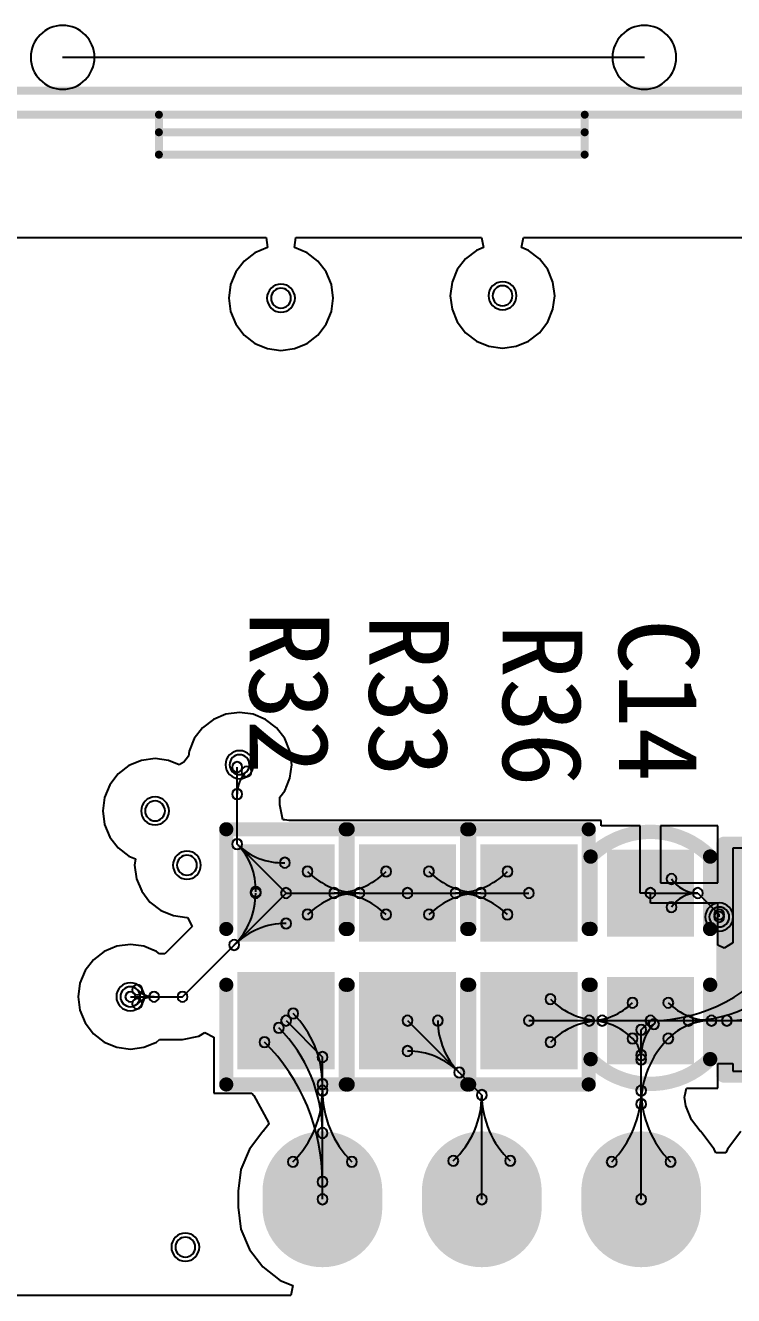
# Model space of a CAD drawing. Header units: inches. Extents: x 32166 to 66782, y 2386 to 7162.
# Drawn here: x 33521.3 to 33561.3, y 3760.5 to 3832.2 of the extents above; entities that cross this region are included whole.
import ezdxf

# ---------------------------------------------------------------- set-up
doc = ezdxf.new("R2010")
doc.units = ezdxf.units.IN
doc.header["$LTSCALE"] = 0.64311
doc.header["$MEASUREMENT"] = 0
for name, color, linetype in [('KEEPOUTLAYER', 6, 'CONTINUOUS'), ('MULTILAYER', 9, 'CONTINUOUS'), ('TOPLAYER', 1, 'CONTINUOUS'), ('TOPOVERLAY', 2, 'CONTINUOUS'), ('TOPPASTE', 8, 'CONTINUOUS'), ('TOPSOLDER', 216, 'CONTINUOUS')]:
    doc.layers.add(name, color=color, linetype=linetype)
doc.styles.get("Standard").update_dxf_attribs({"font": 'txt', "width": 0.8})

msp = doc.modelspace()

# ---------------------------------------------------------------- linework, layer by layer
at = {"layer": 'KEEPOUTLAYER'}
msp.add_line((33523.413, 3830.355), (33556.263, 3830.355), dxfattribs=at)
for centre, start, end in [((33523.413, 3830.355), 0, 180), ((33556.263, 3830.355), 0, 180), ((33523.413, 3830.355), 180, 0), ((33556.263, 3830.355), 180, 0)]:
    msp.add_arc(centre, 1.8, start, end, dxfattribs=at)
at = {"layer": 'MULTILAYER', "const_width": 5.85}
for points in [[(33538.083, 3765.465), (33538.083, 3766.365)], [(33547.083, 3766.365), (33547.083, 3765.465)], [(33556.083, 3766.365), (33556.083, 3765.465)]]:
    msp.add_lwpolyline(points, dxfattribs=at)
at = {"layer": 'MULTILAYER', "const_width": 2.925}
for points in [[(33539.545, 3766.365, 1), (33536.62, 3766.365, 1)], [(33548.545, 3766.365, 1), (33545.62, 3766.365, 1)], [(33557.545, 3766.365, 1), (33554.62, 3766.365, 1)], [(33539.545, 3765.465, 1), (33536.62, 3765.465, 1)], [(33548.545, 3765.465, 1), (33545.62, 3765.465, 1)], [(33557.545, 3765.465, 1), (33554.62, 3765.465, 1)]]:
    msp.add_lwpolyline(points, format="xyb", close=True, dxfattribs=at)
at = {"layer": 'MULTILAYER'}
for centre, start, end in [((33535.744, 3816.765), 0, 180), ((33548.253, 3816.9), 0, 180), ((33535.744, 3816.765), 180, 0), ((33548.253, 3816.9), 180, 0), ((33533.402, 3790.439), 0, 180), ((33533.402, 3790.439), 180, 0), ((33528.633, 3787.83), 0, 180), ((33528.633, 3787.83), 180, 0), ((33530.432, 3784.769), 0, 180), ((33530.432, 3784.769), 180, 0), ((33560.492, 3781.845), 0, 180), ((33560.492, 3781.845), 180, 0), ((33527.238, 3777.345), 0, 180), ((33527.238, 3777.345), 180, 0), ((33530.343, 3763.215), 0, 180), ((33530.343, 3763.215), 180, 0)]:
    msp.add_arc(centre, 0.562, start, end, dxfattribs=at)
at = {"layer": 'TOPLAYER'}
for p, q in [((33503.917, 3820.185), (33534.905, 3820.185)), ((33534.98, 3819.615), (33534.268, 3819.32)), ((33534.905, 3820.185), (33534.98, 3819.615)), ((33536.507, 3819.615), (33536.582, 3820.185)), ((33537.219, 3819.32), (33536.507, 3819.615)), ((33536.582, 3820.185), (33547.075, 3820.185)), ((33547.187, 3819.624), (33546.778, 3819.455)), ((33547.075, 3820.185), (33547.187, 3819.624)), ((33549.319, 3819.624), (33549.43, 3820.185)), ((33549.728, 3819.455), (33549.319, 3819.624)), ((33549.43, 3820.185), (33562.591, 3820.185)), ((33533.657, 3818.852), (33533.189, 3818.241)), ((33534.268, 3819.32), (33533.657, 3818.852)), ((33537.83, 3818.852), (33537.219, 3819.32)), ((33538.299, 3818.241), (33537.83, 3818.852)), ((33546.167, 3818.986), (33545.698, 3818.375)), ((33546.778, 3819.455), (33546.167, 3818.986)), ((33550.339, 3818.986), (33549.728, 3819.455)), ((33550.808, 3818.375), (33550.339, 3818.986)), ((33533.189, 3818.241), (33532.894, 3817.529)), ((33538.593, 3817.529), (33538.299, 3818.241)), ((33545.698, 3818.375), (33545.403, 3817.663)), ((33551.102, 3817.663), (33550.808, 3818.375)), ((33532.894, 3817.529), (33532.793, 3816.765)), ((33538.694, 3816.765), (33538.593, 3817.529)), ((33545.403, 3817.663), (33545.303, 3816.9)), ((33551.203, 3816.9), (33551.102, 3817.663)), ((33532.793, 3816.765), (33532.894, 3816.002)), ((33538.593, 3816.002), (33538.694, 3816.765)), ((33545.303, 3816.9), (33545.403, 3816.136)), ((33551.102, 3816.136), (33551.203, 3816.9)), ((33532.894, 3816.002), (33533.189, 3815.29)), ((33538.299, 3815.29), (33538.593, 3816.002)), ((33545.403, 3816.136), (33545.698, 3815.425)), ((33550.808, 3815.425), (33551.102, 3816.136)), ((33533.189, 3815.29), (33533.657, 3814.679)), ((33537.83, 3814.679), (33538.299, 3815.29)), ((33545.698, 3815.425), (33546.167, 3814.814)), ((33550.339, 3814.814), (33550.808, 3815.425)), ((33533.657, 3814.679), (33534.268, 3814.21)), ((33537.219, 3814.21), (33537.83, 3814.679)), ((33546.167, 3814.814), (33546.778, 3814.345)), ((33549.728, 3814.345), (33550.339, 3814.814)), ((33534.268, 3814.21), (33534.98, 3813.916)), ((33534.98, 3813.916), (33535.744, 3813.815)), ((33535.744, 3813.815), (33536.507, 3813.916)), ((33536.507, 3813.916), (33537.219, 3814.21)), ((33546.778, 3814.345), (33547.489, 3814.05)), ((33547.489, 3814.05), (33548.253, 3813.949)), ((33548.253, 3813.949), (33549.016, 3814.05)), ((33549.016, 3814.05), (33549.728, 3814.345)), ((33531.927, 3792.994), (33531.316, 3792.526)), ((33532.638, 3793.289), (33531.927, 3792.994)), ((33533.402, 3793.39), (33532.638, 3793.289)), ((33534.165, 3793.289), (33533.402, 3793.39)), ((33534.877, 3792.994), (33534.165, 3793.289)), ((33535.488, 3792.526), (33534.877, 3792.994)), ((33531.316, 3792.526), (33530.847, 3791.915)), ((33535.957, 3791.915), (33535.488, 3792.526)), ((33530.847, 3791.915), (33530.552, 3791.203)), ((33536.251, 3791.203), (33535.957, 3791.915)), ((33530.514, 3790.914), (33530.265, 3790.589)), ((33530.552, 3791.203), (33530.514, 3790.914)), ((33536.352, 3790.439), (33536.251, 3791.203)), ((33527.158, 3790.385), (33526.547, 3789.916)), ((33527.869, 3790.679), (33527.158, 3790.385)), ((33528.633, 3790.78), (33527.869, 3790.679)), ((33529.396, 3790.679), (33528.633, 3790.78)), ((33529.993, 3790.432), (33529.396, 3790.679)), ((33530.265, 3790.589), (33529.993, 3790.432)), ((33533.268, 3785.956), (33533.268, 3790.306)), ((33536.251, 3789.676), (33536.352, 3790.439)), ((33526.547, 3789.916), (33526.078, 3789.305)), ((33536.031, 3789.145), (33536.251, 3789.676)), ((33526.078, 3789.305), (33525.783, 3788.593)), ((33535.686, 3788.611), (33535.957, 3788.964)), ((33535.957, 3788.964), (33536.015, 3789.104)), ((33536.015, 3789.104), (33536.027, 3789.123)), ((33536.027, 3789.123), (33536.031, 3789.145)), ((33525.783, 3788.593), (33525.683, 3787.83)), ((33535.686, 3788.168), (33535.686, 3788.611)), ((33535.852, 3787.329), (33535.686, 3788.168)), ((33525.683, 3787.83), (33525.783, 3787.066)), ((33535.956, 3787.326), (33535.852, 3787.329)), ((33536.067, 3787.304), (33535.956, 3787.326)), ((33535.956, 3787.326), (33535.956, 3787.326)), ((33535.956, 3787.326), (33535.956, 3787.326)), ((33536.182, 3787.281), (33536.067, 3787.304)), ((33553.83, 3787.281), (33536.182, 3787.281)), ((33553.83, 3786.996), (33553.83, 3787.281)), ((33525.783, 3787.066), (33526.078, 3786.355)), ((33556.031, 3786.996), (33553.83, 3786.996)), ((33556.031, 3783.194), (33556.031, 3786.996)), ((33560.403, 3786.996), (33557.174, 3786.996)), ((33557.174, 3786.996), (33557.174, 3783.767)), ((33560.403, 3783.767), (33560.403, 3786.996)), ((33526.078, 3786.355), (33526.547, 3785.744)), ((33533.268, 3785.956), (33536.028, 3783.195)), ((33526.547, 3785.744), (33527.158, 3785.275)), ((33527.158, 3785.275), (33527.528, 3785.121)), ((33527.528, 3785.121), (33527.481, 3784.769)), ((33571.713, 3785.737), (33561.255, 3785.737)), ((33561.255, 3785.737), (33561.255, 3780.384)), ((33527.481, 3784.769), (33527.582, 3784.006)), ((33527.582, 3784.006), (33527.877, 3783.294)), ((33557.174, 3783.767), (33560.403, 3783.767)), ((33527.877, 3783.294), (33528.346, 3782.683)), ((33530.178, 3777.345), (33536.028, 3783.195)), ((33536.028, 3783.195), (33542.886, 3783.195)), ((33542.886, 3783.195), (33549.744, 3783.195)), ((33556.601, 3783.194), (33556.031, 3783.194)), ((33556.601, 3782.624), (33556.601, 3783.194)), ((33556.602, 3783.195), (33559.277, 3783.195)), ((33559.277, 3783.195), (33560.492, 3781.981)), ((33528.346, 3782.683), (33528.957, 3782.215)), ((33528.957, 3782.215), (33529.668, 3781.92)), ((33560.403, 3782.624), (33556.601, 3782.624)), ((33560.403, 3780.253), (33560.403, 3782.624)), ((33529.668, 3781.92), (33530.432, 3781.819)), ((33530.432, 3781.819), (33530.473, 3781.825)), ((33530.473, 3781.825), (33530.726, 3781.312)), ((33560.492, 3781.845), (33560.492, 3781.981)), ((33530.726, 3781.312), (33529.176, 3779.763)), ((33526.474, 3780.194), (33525.763, 3779.9)), ((33527.238, 3780.295), (33526.474, 3780.194)), ((33528.001, 3780.194), (33527.238, 3780.295)), ((33528.533, 3779.974), (33528.001, 3780.194)), ((33560.773, 3780.078), (33560.403, 3780.253)), ((33561.255, 3780.384), (33560.773, 3780.078)), ((33525.152, 3779.431), (33524.683, 3778.82)), ((33525.763, 3779.9), (33525.152, 3779.431)), ((33528.554, 3779.97), (33528.533, 3779.974)), ((33528.573, 3779.958), (33528.554, 3779.97)), ((33528.713, 3779.9), (33528.573, 3779.958)), ((33528.891, 3779.763), (33528.713, 3779.9)), ((33529.176, 3779.763), (33528.891, 3779.763)), ((33524.683, 3778.82), (33524.388, 3778.108)), ((33524.388, 3778.108), (33524.288, 3777.345)), ((33524.288, 3777.345), (33524.388, 3776.581)), ((33527.238, 3777.345), (33530.178, 3777.345)), ((33524.388, 3776.581), (33524.683, 3775.87)), ((33524.683, 3775.87), (33525.152, 3775.259)), ((33536.028, 3775.995), (33538.083, 3773.941)), ((33542.886, 3775.995), (33547.083, 3771.799)), ((33549.744, 3775.995), (33556.602, 3775.995)), ((33556.083, 3775.476), (33556.602, 3775.995)), ((33556.602, 3775.995), (33563.043, 3775.995)), ((33525.152, 3775.259), (33525.763, 3774.79)), ((33530.178, 3774.927), (33531.103, 3775.111)), ((33531.103, 3775.111), (33531.438, 3775.335)), ((33531.438, 3775.335), (33531.942, 3775.065)), ((33531.942, 3775.065), (33531.942, 3771.909)), ((33556.083, 3765.915), (33556.083, 3775.476)), ((33525.763, 3774.79), (33526.474, 3774.495)), ((33526.474, 3774.495), (33527.238, 3774.394)), ((33527.238, 3774.394), (33528.001, 3774.495)), ((33528.001, 3774.495), (33528.533, 3774.715)), ((33528.533, 3774.715), (33528.554, 3774.719)), ((33528.554, 3774.719), (33528.573, 3774.732)), ((33528.573, 3774.732), (33528.713, 3774.79)), ((33528.713, 3774.79), (33528.891, 3774.927)), ((33528.891, 3774.927), (33530.178, 3774.927)), ((33538.083, 3765.915), (33538.083, 3773.941)), ((33560.403, 3772.195), (33560.403, 3773.577)), ((33560.403, 3773.577), (33561.255, 3773.577)), ((33561.255, 3773.577), (33561.255, 3773.137)), ((33561.255, 3773.137), (33571.713, 3773.137)), ((33558.548, 3771.753), (33558.636, 3772.195)), ((33558.636, 3772.195), (33560.403, 3772.195)), ((33531.942, 3771.909), (33534.102, 3771.909)), ((33534.102, 3771.909), (33534.219, 3771.767)), ((33534.219, 3771.767), (33535.029, 3770.251)), ((33547.083, 3765.915), (33547.083, 3771.799)), ((33558.533, 3771.673), (33558.548, 3771.753)), ((33558.595, 3771.197), (33558.533, 3771.673)), ((33558.923, 3770.406), (33558.595, 3771.197)), ((33535.056, 3770.163), (33534.759, 3769.775)), ((33535.029, 3770.251), (33535.056, 3770.163)), ((33559.417, 3769.762), (33558.923, 3770.406)), ((33534.661, 3769.667), (33533.956, 3768.748)), ((33534.709, 3769.739), (33534.661, 3769.667)), ((33534.713, 3769.735), (33534.709, 3769.739)), ((33534.749, 3769.762), (33534.713, 3769.735)), ((33534.759, 3769.775), (33534.749, 3769.762)), ((33559.453, 3769.735), (33559.417, 3769.762)), ((33559.457, 3769.739), (33559.453, 3769.735)), ((33559.505, 3769.667), (33559.457, 3769.739)), ((33560.21, 3768.748), (33559.505, 3769.667)), ((33561.713, 3769.735), (33560.956, 3768.748)), ((33533.956, 3768.748), (33533.48, 3767.598)), ((33560.297, 3768.538), (33560.21, 3768.748)), ((33560.956, 3768.748), (33560.869, 3768.538)), ((33560.869, 3768.538), (33560.297, 3768.538)), ((33533.48, 3767.598), (33533.317, 3766.365)), ((33533.317, 3766.365), (33533.317, 3765.465)), ((33533.317, 3765.465), (33533.48, 3764.231)), ((33533.48, 3764.231), (33533.956, 3763.082)), ((33533.956, 3763.082), (33534.713, 3762.095)), ((33534.713, 3762.095), (33535.7, 3761.337)), ((33535.7, 3761.337), (33536.414, 3761.042)), ((33536.414, 3761.042), (33536.302, 3760.481)), ((33536.302, 3760.481), (33519.035, 3760.481))]:
    msp.add_line(p, q, dxfattribs=at)
at = {"layer": 'TOPLAYER', "const_width": 5.85}
for points in [[(33538.083, 3765.465), (33538.083, 3766.365)], [(33547.083, 3766.365), (33547.083, 3765.465)], [(33556.083, 3766.365), (33556.083, 3765.465)]]:
    msp.add_lwpolyline(points, dxfattribs=at)
at = {"layer": 'TOPLAYER', "const_width": 2.925}
for points in [[(33539.545, 3766.365, 1), (33536.62, 3766.365, 1)], [(33548.545, 3766.365, 1), (33545.62, 3766.365, 1)], [(33557.545, 3766.365, 1), (33554.62, 3766.365, 1)], [(33539.545, 3765.465, 1), (33536.62, 3765.465, 1)], [(33548.545, 3765.465, 1), (33545.62, 3765.465, 1)], [(33557.545, 3765.465, 1), (33554.62, 3765.465, 1)]]:
    msp.add_lwpolyline(points, format="xyb", close=True, dxfattribs=at)
at = {"layer": 'TOPLAYER'}
for centre, radius, start, end in [((33535.744, 3816.765), 0.562, 0, 180), ((33548.253, 3816.9), 0.562, 0, 180), ((33535.744, 3816.765), 0.562, 180, 0), ((33548.253, 3816.9), 0.562, 180, 0), ((33533.402, 3790.439), 0.562, 0, 180), ((33533.402, 3790.439), 0.562, 180, 0), ((33533.268, 3790.306), 0.286, 0, 180), ((33533.268, 3790.306), 0.286, 180, 0), ((33533.793, 3790.048), 0.286, 0, 180), ((33533.793, 3790.048), 0.286, 0, 180), ((33533.793, 3790.048), 0.286, 0, 180), ((33535.061, 3788.78), 1.794, 134.99977, 179.99977), ((33535.061, 3788.78), 1.794, 134.99977, 179.99977), ((33535.061, 3788.78), 1.794, 134.99977, 179.99977), ((33533.793, 3790.048), 0.286, 180, 0), ((33533.793, 3790.048), 0.286, 180, 0), ((33533.793, 3790.048), 0.286, 180, 0), ((33533.268, 3788.78), 0.286, 0, 180), ((33533.268, 3788.78), 0.286, 0, 180), ((33533.268, 3788.78), 0.286, 0, 180), ((33533.268, 3788.78), 0.286, 180, 0), ((33533.268, 3788.78), 0.286, 180, 0), ((33533.268, 3788.78), 0.286, 180, 0), ((33528.633, 3787.83), 0.562, 0, 180), ((33528.633, 3787.83), 0.562, 180, 0), ((33533.268, 3785.956), 0.286, 0, 180), ((33533.268, 3785.956), 0.286, 0, 180), ((33533.268, 3785.956), 0.286, 0, 180), ((33533.268, 3785.956), 0.286, 0, 180), ((33533.268, 3785.956), 0.286, 0, 180), ((33533.268, 3785.956), 0.286, 0, 180), ((33533.268, 3785.956), 0.286, 0, 180), ((33533.268, 3785.956), 0.286, 0, 180), ((33533.268, 3785.956), 0.286, 180, 0), ((33533.268, 3785.956), 0.286, 180, 0), ((33533.268, 3785.956), 0.286, 180, 0), ((33533.268, 3785.956), 0.286, 180, 0), ((33533.268, 3785.956), 0.286, 180, 0), ((33533.268, 3785.956), 0.286, 180, 0), ((33533.268, 3785.956), 0.286, 180, 0), ((33533.268, 3785.956), 0.286, 180, 0), ((33535.804, 3788.492), 3.587, 225.00008, 272.42008), ((33530.731, 3783.419), 3.587, 357.57992, 44.99992), ((33530.731, 3783.419), 3.587, 357.57992, 44.99992), ((33530.731, 3783.419), 3.587, 357.57992, 44.99992), ((33535.804, 3788.492), 3.587, 225.00008, 272.42008), ((33535.804, 3788.492), 3.587, 225.00008, 272.42008), ((33530.432, 3784.769), 0.562, 0, 180), ((33535.956, 3784.908), 0.286, 0, 180), ((33535.956, 3784.908), 0.286, 0, 180), ((33535.956, 3784.908), 0.286, 0, 180), ((33530.432, 3784.769), 0.562, 180, 0), ((33535.956, 3784.908), 0.286, 180, 0), ((33535.956, 3784.908), 0.286, 180, 0), ((33535.956, 3784.908), 0.286, 180, 0), ((33537.241, 3784.408), 0.286, 0, 180), ((33537.241, 3784.408), 0.286, 0, 180), ((33537.241, 3784.408), 0.286, 0, 180), ((33537.241, 3784.408), 0.286, 180, 0), ((33537.241, 3784.408), 0.286, 180, 0), ((33537.241, 3784.408), 0.286, 180, 0), ((33540.168, 3787.334), 4.139, 225, 270), ((33540.168, 3787.334), 4.139, 225, 270), ((33540.168, 3787.334), 4.139, 225, 270), ((33538.747, 3787.334), 4.139, 270, 315), ((33538.747, 3787.334), 4.139, 270, 315), ((33538.747, 3787.334), 4.139, 270, 315), ((33541.674, 3784.408), 0.286, 0, 180), ((33541.674, 3784.408), 0.286, 0, 180), ((33541.674, 3784.408), 0.286, 0, 180), ((33541.674, 3784.408), 0.286, 180, 0), ((33541.674, 3784.408), 0.286, 180, 0), ((33541.674, 3784.408), 0.286, 180, 0), ((33544.099, 3784.408), 0.286, 0, 180), ((33544.099, 3784.408), 0.286, 0, 180), ((33544.099, 3784.408), 0.286, 0, 180), ((33544.099, 3784.408), 0.286, 180, 0), ((33544.099, 3784.408), 0.286, 180, 0), ((33544.099, 3784.408), 0.286, 180, 0), ((33547.026, 3787.334), 4.139, 225, 270), ((33547.026, 3787.334), 4.139, 225, 270), ((33547.026, 3787.334), 4.139, 225, 270), ((33545.605, 3787.334), 4.139, 270, 315), ((33545.605, 3787.334), 4.139, 270, 315), ((33545.605, 3787.334), 4.139, 270, 315), ((33548.532, 3784.408), 0.286, 0, 180), ((33548.532, 3784.408), 0.286, 0, 180), ((33548.532, 3784.408), 0.286, 0, 180), ((33548.532, 3784.408), 0.286, 180, 0), ((33548.532, 3784.408), 0.286, 180, 0), ((33548.532, 3784.408), 0.286, 180, 0), ((33557.79, 3783.99), 0.286, 0, 180), ((33557.79, 3783.99), 0.286, 0, 180), ((33557.79, 3783.99), 0.286, 0, 180), ((33557.79, 3783.99), 0.286, 180, 0), ((33557.79, 3783.99), 0.286, 180, 0), ((33557.79, 3783.99), 0.286, 180, 0), ((33559.277, 3784.984), 1.789, 213.77906, 270.00006), ((33559.277, 3784.984), 1.789, 213.77906, 270.00006), ((33559.277, 3784.984), 1.789, 213.77906, 270.00006), ((33530.175, 3783.195), 4.139, 315, 0), ((33530.175, 3783.195), 4.139, 315, 0), ((33530.175, 3783.195), 4.139, 315, 0), ((33534.314, 3783.195), 0.286, 0, 180), ((33534.314, 3783.195), 0.286, 0, 180), ((33534.314, 3783.195), 0.286, 0, 180), ((33534.314, 3783.195), 0.286, 180, 0), ((33534.314, 3783.195), 0.286, 180, 0), ((33534.314, 3783.195), 0.286, 180, 0), ((33534.315, 3783.268), 0.286, 0, 180), ((33534.315, 3783.268), 0.286, 0, 180), ((33534.315, 3783.268), 0.286, 0, 180), ((33534.315, 3783.268), 0.286, 180, 0), ((33534.315, 3783.268), 0.286, 180, 0), ((33534.315, 3783.268), 0.286, 180, 0), ((33536.028, 3783.195), 0.286, 0, 180), ((33536.028, 3783.195), 0.286, 0, 180), ((33536.028, 3783.195), 0.286, 0, 180), ((33536.028, 3783.195), 0.286, 180, 0), ((33536.028, 3783.195), 0.286, 180, 0), ((33536.028, 3783.195), 0.286, 180, 0), ((33540.168, 3779.056), 4.139, 90, 135), ((33540.168, 3779.056), 4.139, 90, 135), ((33540.168, 3779.056), 4.139, 90, 135), ((33538.747, 3783.195), 0.286, 0, 180), ((33538.747, 3783.195), 0.286, 0, 180), ((33538.747, 3783.195), 0.286, 0, 180), ((33538.747, 3783.195), 0.286, 0, 180), ((33538.747, 3783.195), 0.286, 0, 180), ((33538.747, 3783.195), 0.286, 0, 180), ((33538.747, 3783.195), 0.286, 180, 0), ((33538.747, 3783.195), 0.286, 180, 0), ((33538.747, 3783.195), 0.286, 180, 0), ((33538.747, 3783.195), 0.286, 180, 0), ((33538.747, 3783.195), 0.286, 180, 0), ((33538.747, 3783.195), 0.286, 180, 0), ((33538.747, 3779.056), 4.139, 45, 90), ((33538.747, 3779.056), 4.139, 45, 90), ((33538.747, 3779.056), 4.139, 45, 90), ((33540.168, 3783.195), 0.286, 0, 180), ((33540.168, 3783.195), 0.286, 0, 180), ((33540.168, 3783.195), 0.286, 0, 180), ((33540.168, 3783.195), 0.286, 0, 180), ((33540.168, 3783.195), 0.286, 0, 180), ((33540.168, 3783.195), 0.286, 0, 180), ((33540.168, 3783.195), 0.286, 180, 0), ((33540.168, 3783.195), 0.286, 180, 0), ((33540.168, 3783.195), 0.286, 180, 0), ((33540.168, 3783.195), 0.286, 180, 0), ((33540.168, 3783.195), 0.286, 180, 0), ((33540.168, 3783.195), 0.286, 180, 0), ((33542.886, 3783.195), 0.286, 0, 180), ((33542.886, 3783.195), 0.286, 0, 180), ((33542.886, 3783.195), 0.286, 180, 0), ((33542.886, 3783.195), 0.286, 180, 0), ((33547.026, 3779.056), 4.139, 90, 135), ((33547.026, 3779.056), 4.139, 90, 135), ((33547.026, 3779.056), 4.139, 90, 135), ((33545.605, 3783.195), 0.286, 0, 180), ((33545.605, 3783.195), 0.286, 0, 180), ((33545.605, 3783.195), 0.286, 0, 180), ((33545.605, 3783.195), 0.286, 0, 180), ((33545.605, 3783.195), 0.286, 0, 180), ((33545.605, 3783.195), 0.286, 0, 180), ((33545.605, 3783.195), 0.286, 180, 0), ((33545.605, 3783.195), 0.286, 180, 0), ((33545.605, 3783.195), 0.286, 180, 0), ((33545.605, 3783.195), 0.286, 180, 0), ((33545.605, 3783.195), 0.286, 180, 0), ((33545.605, 3783.195), 0.286, 180, 0), ((33545.605, 3779.056), 4.139, 45, 90), ((33545.605, 3779.056), 4.139, 45, 90), ((33545.605, 3779.056), 4.139, 45, 90), ((33547.026, 3783.195), 0.286, 0, 180), ((33547.026, 3783.195), 0.286, 0, 180), ((33547.026, 3783.195), 0.286, 0, 180), ((33547.026, 3783.195), 0.286, 0, 180), ((33547.026, 3783.195), 0.286, 0, 180), ((33547.026, 3783.195), 0.286, 0, 180), ((33547.026, 3783.195), 0.286, 180, 0), ((33547.026, 3783.195), 0.286, 180, 0), ((33547.026, 3783.195), 0.286, 180, 0), ((33547.026, 3783.195), 0.286, 180, 0), ((33547.026, 3783.195), 0.286, 180, 0), ((33547.026, 3783.195), 0.286, 180, 0), ((33549.744, 3783.195), 0.286, 0, 180), ((33549.744, 3783.195), 0.286, 180, 0), ((33556.602, 3783.195), 0.286, 0, 180), ((33556.602, 3783.195), 0.286, 180, 0), ((33559.277, 3781.406), 1.789, 89.99994, 146.22094), ((33559.277, 3781.406), 1.789, 89.99994, 146.22094), ((33559.277, 3781.406), 1.789, 89.99994, 146.22094), ((33559.277, 3783.195), 0.286, 0, 180), ((33559.277, 3783.195), 0.286, 0, 180), ((33559.277, 3783.195), 0.286, 0, 180), ((33559.277, 3783.195), 0.286, 0, 180), ((33559.277, 3783.195), 0.286, 0, 180), ((33559.277, 3783.195), 0.286, 0, 180), ((33559.277, 3783.195), 0.286, 0, 180), ((33559.277, 3783.195), 0.286, 0, 180), ((33559.277, 3783.195), 0.286, 180, 0), ((33559.277, 3783.195), 0.286, 180, 0), ((33559.277, 3783.195), 0.286, 180, 0), ((33559.277, 3783.195), 0.286, 180, 0), ((33559.277, 3783.195), 0.286, 180, 0), ((33559.277, 3783.195), 0.286, 180, 0), ((33559.277, 3783.195), 0.286, 180, 0), ((33559.277, 3783.195), 0.286, 180, 0), ((33537.241, 3781.983), 0.286, 0, 180), ((33537.241, 3781.983), 0.286, 0, 180), ((33537.241, 3781.983), 0.286, 0, 180), ((33541.674, 3781.983), 0.286, 0, 180), ((33541.674, 3781.983), 0.286, 0, 180), ((33541.674, 3781.983), 0.286, 0, 180), ((33544.099, 3781.983), 0.286, 0, 180), ((33544.099, 3781.983), 0.286, 0, 180), ((33544.099, 3781.983), 0.286, 0, 180), ((33548.532, 3781.983), 0.286, 0, 180), ((33548.532, 3781.983), 0.286, 0, 180), ((33548.532, 3781.983), 0.286, 0, 180), ((33557.79, 3782.401), 0.286, 0, 180), ((33557.79, 3782.401), 0.286, 0, 180), ((33557.79, 3782.401), 0.286, 0, 180), ((33557.79, 3782.401), 0.286, 180, 0), ((33557.79, 3782.401), 0.286, 180, 0), ((33557.79, 3782.401), 0.286, 180, 0), ((33560.492, 3781.845), 0.562, 0, 180), ((33560.492, 3781.981), 0.286, 0, 180), ((33560.492, 3781.981), 0.286, 0, 180), ((33536.028, 3781.481), 0.286, 0, 180), ((33536.028, 3781.481), 0.286, 0, 180), ((33536.028, 3781.481), 0.286, 0, 180), ((33537.241, 3781.983), 0.286, 180, 0), ((33537.241, 3781.983), 0.286, 180, 0), ((33537.241, 3781.983), 0.286, 180, 0), ((33541.674, 3781.983), 0.286, 180, 0), ((33541.674, 3781.983), 0.286, 180, 0), ((33541.674, 3781.983), 0.286, 180, 0), ((33544.099, 3781.983), 0.286, 180, 0), ((33544.099, 3781.983), 0.286, 180, 0), ((33544.099, 3781.983), 0.286, 180, 0), ((33548.532, 3781.983), 0.286, 180, 0), ((33548.532, 3781.983), 0.286, 180, 0), ((33548.532, 3781.983), 0.286, 180, 0), ((33560.492, 3781.845), 0.562, 180, 0), ((33560.492, 3781.845), 0.286, 0, 180), ((33560.492, 3781.981), 0.286, 180, 0), ((33560.492, 3781.981), 0.286, 180, 0), ((33560.492, 3781.845), 0.286, 180, 0), ((33536.028, 3777.342), 4.139, 90, 135), ((33536.028, 3777.342), 4.139, 90, 135), ((33536.028, 3777.342), 4.139, 90, 135), ((33536.028, 3781.481), 0.286, 180, 0), ((33536.028, 3781.481), 0.286, 180, 0), ((33536.028, 3781.481), 0.286, 180, 0), ((33533.102, 3780.268), 0.286, 0, 180), ((33533.102, 3780.268), 0.286, 0, 180), ((33533.102, 3780.268), 0.286, 0, 180), ((33533.102, 3780.268), 0.286, 0, 180), ((33533.102, 3780.268), 0.286, 0, 180), ((33533.102, 3780.268), 0.286, 0, 180), ((33533.102, 3780.268), 0.286, 180, 0), ((33533.102, 3780.268), 0.286, 180, 0), ((33533.102, 3780.268), 0.286, 180, 0), ((33533.102, 3780.268), 0.286, 180, 0), ((33533.102, 3780.268), 0.286, 180, 0), ((33533.102, 3780.268), 0.286, 180, 0), ((33556.603, 3785.09), 9.095, 269.99999, 325.76499), ((33556.603, 3785.09), 9.095, 269.99999, 325.76499), ((33556.603, 3785.09), 9.095, 269.99999, 325.76499), ((33558.763, 3783.62), 7.625, 269.99997, 325.76497), ((33558.763, 3783.62), 7.625, 269.99997, 325.76497), ((33558.763, 3783.62), 7.625, 269.99997, 325.76497), ((33560.923, 3782.15), 6.155, 269.99995, 325.76495), ((33560.923, 3782.15), 6.155, 269.99995, 325.76495), ((33560.923, 3782.15), 6.155, 269.99995, 325.76495), ((33527.238, 3777.345), 0.562, 0, 180), ((33527.629, 3777.736), 0.286, 0, 180), ((33527.629, 3777.736), 0.286, 0, 180), ((33527.629, 3777.736), 0.286, 0, 180), ((33527.238, 3777.345), 0.562, 180, 0), ((33527.238, 3777.345), 0.286, 0, 180), ((33527.238, 3777.345), 0.286, 180, 0), ((33527.629, 3777.736), 0.286, 180, 0), ((33527.629, 3777.736), 0.286, 180, 0), ((33527.629, 3777.736), 0.286, 180, 0), ((33527.629, 3776.953), 0.286, 0, 180), ((33527.629, 3776.953), 0.286, 0, 180), ((33527.629, 3776.953), 0.286, 0, 180), ((33528.574, 3778.681), 1.336, 224.99963, 269.99963), ((33528.574, 3778.681), 1.336, 224.99963, 269.99963), ((33528.574, 3778.681), 1.336, 224.99963, 269.99963), ((33528.574, 3776.008), 1.336, 90.00037, 135.00037), ((33528.574, 3776.008), 1.336, 90.00037, 135.00037), ((33528.574, 3776.008), 1.336, 90.00037, 135.00037), ((33528.574, 3777.345), 0.286, 0, 180), ((33528.574, 3777.345), 0.286, 0, 180), ((33528.574, 3777.345), 0.286, 0, 180), ((33528.574, 3777.345), 0.286, 0, 180), ((33528.574, 3777.345), 0.286, 0, 180), ((33528.574, 3777.345), 0.286, 0, 180), ((33528.574, 3777.345), 0.286, 180, 0), ((33528.574, 3777.345), 0.286, 180, 0), ((33528.574, 3777.345), 0.286, 180, 0), ((33528.574, 3777.345), 0.286, 180, 0), ((33528.574, 3777.345), 0.286, 180, 0), ((33528.574, 3777.345), 0.286, 180, 0), ((33530.178, 3777.345), 0.286, 0, 180), ((33530.178, 3777.345), 0.286, 0, 180), ((33530.178, 3777.345), 0.286, 180, 0), ((33530.178, 3777.345), 0.286, 180, 0), ((33550.957, 3777.208), 0.286, 0, 180), ((33550.957, 3777.208), 0.286, 0, 180), ((33550.957, 3777.208), 0.286, 0, 180), ((33550.957, 3777.208), 0.286, 180, 0), ((33550.957, 3777.208), 0.286, 180, 0), ((33550.957, 3777.208), 0.286, 180, 0), ((33553.884, 3780.134), 4.139, 225, 270), ((33553.884, 3780.134), 4.139, 225, 270), ((33553.884, 3780.134), 4.139, 225, 270), ((33555.592, 3777.006), 0.286, 0, 180), ((33555.592, 3777.006), 0.286, 0, 180), ((33555.592, 3777.006), 0.286, 0, 180), ((33557.613, 3777.006), 0.286, 0, 180), ((33557.613, 3777.006), 0.286, 0, 180), ((33557.613, 3777.006), 0.286, 0, 180), ((33527.629, 3776.953), 0.286, 180, 0), ((33527.629, 3776.953), 0.286, 180, 0), ((33527.629, 3776.953), 0.286, 180, 0), ((33536.432, 3776.399), 0.286, 0, 180), ((33536.432, 3776.399), 0.286, 0, 180), ((33536.432, 3776.399), 0.286, 0, 180), ((33553.153, 3779.445), 3.449, 269.99986, 314.99986), ((33553.153, 3779.445), 3.449, 269.99986, 314.99986), ((33553.153, 3779.445), 3.449, 269.99986, 314.99986), ((33555.592, 3777.006), 0.286, 180, 0), ((33555.592, 3777.006), 0.286, 180, 0), ((33555.592, 3777.006), 0.286, 180, 0), ((33557.613, 3777.006), 0.286, 180, 0), ((33557.613, 3777.006), 0.286, 180, 0), ((33557.613, 3777.006), 0.286, 180, 0), ((33560.052, 3779.445), 3.449, 225.00014, 270.00014), ((33560.052, 3779.445), 3.449, 225.00014, 270.00014), ((33560.052, 3779.445), 3.449, 225.00014, 270.00014), ((33535.624, 3775.591), 0.286, 0, 180), ((33535.624, 3775.591), 0.286, 0, 180), ((33535.624, 3775.591), 0.286, 0, 180), ((33536.028, 3775.995), 0.286, 0, 180), ((33536.028, 3775.995), 0.286, 180, 0), ((33536.432, 3776.399), 0.286, 180, 0), ((33536.432, 3776.399), 0.286, 180, 0), ((33536.432, 3776.399), 0.286, 180, 0), ((33532.448, 3772.415), 5.635, 0.00009, 45.00009), ((33532.448, 3772.415), 5.635, 0.00009, 45.00009), ((33532.448, 3772.415), 5.635, 0.00009, 45.00009), ((33542.886, 3775.995), 0.286, 0, 180), ((33542.886, 3775.995), 0.286, 180, 0), ((33544.601, 3775.995), 0.286, 0, 180), ((33544.601, 3775.995), 0.286, 0, 180), ((33544.601, 3775.995), 0.286, 0, 180), ((33544.601, 3775.995), 0.286, 180, 0), ((33544.601, 3775.995), 0.286, 180, 0), ((33544.601, 3775.995), 0.286, 180, 0), ((33548.74, 3775.995), 4.139, 180, 225), ((33548.74, 3775.995), 4.139, 180, 225), ((33548.74, 3775.995), 4.139, 180, 225), ((33549.744, 3775.995), 0.286, 0, 180), ((33549.744, 3775.995), 0.286, 180, 0), ((33553.884, 3771.856), 4.139, 90, 135), ((33553.884, 3771.856), 4.139, 90, 135), ((33553.884, 3771.856), 4.139, 90, 135), ((33553.153, 3775.995), 0.286, 0, 180), ((33553.153, 3775.995), 0.286, 0, 180), ((33553.153, 3775.995), 0.286, 0, 180), ((33553.153, 3775.995), 0.286, 0, 180), ((33553.153, 3775.995), 0.286, 0, 180), ((33553.153, 3775.995), 0.286, 0, 180), ((33553.153, 3775.995), 0.286, 180, 0), ((33553.153, 3775.995), 0.286, 180, 0), ((33553.153, 3775.995), 0.286, 180, 0), ((33553.153, 3775.995), 0.286, 180, 0), ((33553.153, 3775.995), 0.286, 180, 0), ((33553.153, 3775.995), 0.286, 180, 0), ((33553.153, 3772.546), 3.449, 45.00014, 90.00014), ((33553.153, 3772.546), 3.449, 45.00014, 90.00014), ((33553.153, 3772.546), 3.449, 45.00014, 90.00014), ((33553.884, 3775.995), 0.286, 0, 180), ((33553.884, 3775.995), 0.286, 0, 180), ((33553.884, 3775.995), 0.286, 0, 180), ((33553.884, 3775.995), 0.286, 0, 180), ((33553.884, 3775.995), 0.286, 0, 180), ((33553.884, 3775.995), 0.286, 0, 180), ((33553.884, 3775.995), 0.286, 180, 0), ((33553.884, 3775.995), 0.286, 180, 0), ((33553.884, 3775.995), 0.286, 180, 0), ((33553.884, 3775.995), 0.286, 180, 0), ((33553.884, 3775.995), 0.286, 180, 0), ((33553.884, 3775.995), 0.286, 180, 0), ((33556.083, 3775.476), 0.286, 0, 180), ((33556.083, 3775.476), 0.286, 0, 180), ((33558.546, 3774.051), 2.464, 134.9998, 179.9998), ((33558.546, 3774.051), 2.464, 134.9998, 179.9998), ((33558.546, 3774.051), 2.464, 134.9998, 179.9998), ((33556.603, 3775.995), 0.286, 0, 180), ((33556.603, 3775.995), 0.286, 0, 180), ((33556.603, 3775.995), 0.286, 0, 180), ((33556.602, 3775.995), 0.286, 0, 180), ((33556.602, 3775.995), 0.286, 0, 180), ((33556.602, 3775.995), 0.286, 0, 180), ((33556.603, 3775.995), 0.286, 180, 0), ((33556.603, 3775.995), 0.286, 180, 0), ((33556.603, 3775.995), 0.286, 180, 0), ((33556.602, 3775.995), 0.286, 180, 0), ((33556.602, 3775.995), 0.286, 180, 0), ((33556.602, 3775.995), 0.286, 180, 0), ((33556.804, 3775.793), 0.286, 0, 180), ((33556.804, 3775.793), 0.286, 0, 180), ((33556.804, 3775.793), 0.286, 0, 180), ((33556.804, 3775.793), 0.286, 180, 0), ((33556.804, 3775.793), 0.286, 180, 0), ((33556.804, 3775.793), 0.286, 180, 0), ((33560.052, 3772.546), 3.449, 89.99986, 134.99986), ((33560.052, 3772.546), 3.449, 89.99986, 134.99986), ((33560.052, 3772.546), 3.449, 89.99986, 134.99986), ((33558.763, 3775.995), 0.286, 0, 180), ((33558.763, 3775.995), 0.286, 0, 180), ((33558.763, 3775.995), 0.286, 0, 180), ((33558.763, 3775.995), 0.286, 180, 0), ((33558.763, 3775.995), 0.286, 180, 0), ((33558.763, 3775.995), 0.286, 180, 0), ((33560.052, 3775.995), 0.286, 0, 180), ((33560.052, 3775.995), 0.286, 0, 180), ((33560.052, 3775.995), 0.286, 0, 180), ((33560.052, 3775.995), 0.286, 0, 180), ((33560.052, 3775.995), 0.286, 0, 180), ((33560.052, 3775.995), 0.286, 0, 180), ((33560.052, 3775.995), 0.286, 180, 0), ((33560.052, 3775.995), 0.286, 180, 0), ((33560.052, 3775.995), 0.286, 180, 0), ((33560.052, 3775.995), 0.286, 180, 0), ((33560.052, 3775.995), 0.286, 180, 0), ((33560.052, 3775.995), 0.286, 180, 0), ((33560.923, 3775.995), 0.286, 0, 180), ((33560.923, 3775.995), 0.286, 0, 180), ((33560.923, 3775.995), 0.286, 0, 180), ((33560.923, 3775.995), 0.286, 180, 0), ((33560.923, 3775.995), 0.286, 180, 0), ((33560.923, 3775.995), 0.286, 180, 0), ((33534.816, 3774.783), 0.286, 0, 180), ((33534.816, 3774.783), 0.286, 0, 180), ((33534.816, 3774.783), 0.286, 0, 180), ((33535.624, 3775.591), 0.286, 180, 0), ((33535.624, 3775.591), 0.286, 180, 0), ((33535.624, 3775.591), 0.286, 180, 0), ((33529.689, 3769.656), 8.394, 359.99994, 44.99994), ((33529.689, 3769.656), 8.394, 359.99994, 44.99994), ((33529.689, 3769.656), 8.394, 359.99994, 44.99994), ((33550.957, 3774.783), 0.286, 0, 180), ((33550.957, 3774.783), 0.286, 0, 180), ((33550.957, 3774.783), 0.286, 0, 180), ((33555.592, 3774.985), 0.286, 0, 180), ((33555.592, 3774.985), 0.286, 0, 180), ((33555.592, 3774.985), 0.286, 0, 180), ((33555.592, 3774.985), 0.286, 0, 180), ((33555.592, 3774.985), 0.286, 0, 180), ((33555.592, 3774.985), 0.286, 0, 180), ((33556.083, 3775.476), 0.286, 180, 0), ((33556.083, 3775.476), 0.286, 180, 0), ((33557.613, 3774.985), 0.286, 0, 180), ((33557.613, 3774.985), 0.286, 0, 180), ((33557.613, 3774.985), 0.286, 0, 180), ((33557.613, 3774.985), 0.286, 0, 180), ((33557.613, 3774.985), 0.286, 0, 180), ((33557.613, 3774.985), 0.286, 0, 180), ((33534.816, 3774.783), 0.286, 180, 0), ((33534.816, 3774.783), 0.286, 180, 0), ((33534.816, 3774.783), 0.286, 180, 0), ((33526.929, 3766.896), 11.154, 0, 45), ((33526.929, 3766.896), 11.154, 0, 45), ((33526.929, 3766.896), 11.154, 0, 45), ((33542.886, 3774.281), 0.286, 0, 180), ((33542.886, 3774.281), 0.286, 0, 180), ((33542.886, 3774.281), 0.286, 0, 180), ((33550.957, 3774.783), 0.286, 180, 0), ((33550.957, 3774.783), 0.286, 180, 0), ((33550.957, 3774.783), 0.286, 180, 0), ((33555.592, 3774.985), 0.286, 180, 0), ((33555.592, 3774.985), 0.286, 180, 0), ((33555.592, 3774.985), 0.286, 180, 0), ((33555.592, 3774.985), 0.286, 180, 0), ((33555.592, 3774.985), 0.286, 180, 0), ((33555.592, 3774.985), 0.286, 180, 0), ((33554.407, 3773.8), 1.676, 359.99971, 44.99971), ((33554.407, 3773.8), 1.676, 359.99971, 44.99971), ((33554.407, 3773.8), 1.676, 359.99971, 44.99971), ((33556.083, 3774.051), 0.286, 0, 180), ((33556.083, 3774.051), 0.286, 0, 180), ((33556.083, 3774.051), 0.286, 0, 180), ((33561.306, 3771.292), 5.223, 135.00009, 180.00009), ((33561.306, 3771.292), 5.223, 135.00009, 180.00009), ((33561.306, 3771.292), 5.223, 135.00009, 180.00009), ((33557.613, 3774.985), 0.286, 180, 0), ((33557.613, 3774.985), 0.286, 180, 0), ((33557.613, 3774.985), 0.286, 180, 0), ((33557.613, 3774.985), 0.286, 180, 0), ((33557.613, 3774.985), 0.286, 180, 0), ((33557.613, 3774.985), 0.286, 180, 0), ((33538.083, 3773.941), 0.286, 0, 180), ((33538.083, 3773.941), 0.286, 0, 180), ((33538.083, 3773.941), 0.286, 180, 0), ((33538.083, 3773.941), 0.286, 180, 0), ((33542.886, 3774.281), 0.286, 180, 0), ((33542.886, 3774.281), 0.286, 180, 0), ((33542.886, 3774.281), 0.286, 180, 0), ((33542.886, 3770.142), 4.139, 45, 90), ((33542.886, 3770.142), 4.139, 45, 90), ((33542.886, 3770.142), 4.139, 45, 90), ((33556.083, 3773.8), 0.286, 0, 180), ((33556.083, 3773.8), 0.286, 0, 180), ((33556.083, 3773.8), 0.286, 0, 180), ((33556.083, 3774.051), 0.286, 180, 0), ((33556.083, 3774.051), 0.286, 180, 0), ((33556.083, 3774.051), 0.286, 180, 0), ((33556.083, 3773.8), 0.286, 180, 0), ((33556.083, 3773.8), 0.286, 180, 0), ((33556.083, 3773.8), 0.286, 180, 0), ((33545.813, 3773.068), 0.286, 0, 180), ((33545.813, 3773.068), 0.286, 0, 180), ((33545.813, 3773.068), 0.286, 0, 180), ((33545.813, 3773.068), 0.286, 0, 180), ((33545.813, 3773.068), 0.286, 0, 180), ((33545.813, 3773.068), 0.286, 0, 180), ((33545.813, 3773.068), 0.286, 180, 0), ((33545.813, 3773.068), 0.286, 180, 0), ((33545.813, 3773.068), 0.286, 180, 0), ((33545.813, 3773.068), 0.286, 180, 0), ((33545.813, 3773.068), 0.286, 180, 0), ((33545.813, 3773.068), 0.286, 180, 0), ((33538.083, 3772.415), 0.286, 0, 180), ((33538.083, 3772.415), 0.286, 0, 180), ((33538.083, 3772.415), 0.286, 0, 180), ((33538.083, 3772.415), 0.286, 180, 0), ((33538.083, 3772.415), 0.286, 180, 0), ((33538.083, 3772.415), 0.286, 180, 0), ((33538.083, 3772.046), 0.286, 0, 180), ((33538.083, 3772.046), 0.286, 0, 180), ((33538.083, 3772.046), 0.286, 0, 180), ((33538.083, 3772.046), 0.286, 0, 180), ((33538.083, 3772.046), 0.286, 0, 180), ((33538.083, 3772.046), 0.286, 0, 180), ((33556.083, 3772.046), 0.286, 0, 180), ((33556.083, 3772.046), 0.286, 0, 180), ((33556.083, 3772.046), 0.286, 0, 180), ((33556.083, 3772.046), 0.286, 0, 180), ((33556.083, 3772.046), 0.286, 0, 180), ((33556.083, 3772.046), 0.286, 0, 180), ((33532.401, 3772.046), 5.682, 314.99999, 359.99999), ((33532.401, 3772.046), 5.682, 314.99999, 359.99999), ((33532.401, 3772.046), 5.682, 314.99999, 359.99999), ((33538.083, 3772.046), 0.286, 180, 0), ((33538.083, 3772.046), 0.286, 180, 0), ((33538.083, 3772.046), 0.286, 180, 0), ((33538.083, 3772.046), 0.286, 180, 0), ((33538.083, 3772.046), 0.286, 180, 0), ((33538.083, 3772.046), 0.286, 180, 0), ((33543.765, 3772.046), 5.682, 180.00001, 225.00001), ((33543.765, 3772.046), 5.682, 180.00001, 225.00001), ((33543.765, 3772.046), 5.682, 180.00001, 225.00001), ((33541.986, 3771.799), 5.096, 313.16407, 0.00007), ((33541.986, 3771.799), 5.096, 313.16407, 0.00007), ((33541.986, 3771.799), 5.096, 313.16407, 0.00007), ((33547.083, 3771.799), 0.286, 0, 180), ((33547.083, 3771.799), 0.286, 0, 180), ((33547.083, 3771.799), 0.286, 0, 180), ((33547.083, 3771.799), 0.286, 0, 180), ((33547.083, 3771.799), 0.286, 0, 180), ((33547.083, 3771.799), 0.286, 0, 180), ((33547.083, 3771.799), 0.286, 0, 180), ((33547.083, 3771.799), 0.286, 0, 180), ((33547.083, 3771.799), 0.286, 180, 0), ((33547.083, 3771.799), 0.286, 180, 0), ((33547.083, 3771.799), 0.286, 180, 0), ((33547.083, 3771.799), 0.286, 180, 0), ((33547.083, 3771.799), 0.286, 180, 0), ((33547.083, 3771.799), 0.286, 180, 0), ((33547.083, 3771.799), 0.286, 180, 0), ((33547.083, 3771.799), 0.286, 180, 0), ((33552.179, 3771.799), 5.096, 179.99993, 226.83593), ((33552.179, 3771.799), 5.096, 179.99993, 226.83593), ((33552.179, 3771.799), 5.096, 179.99993, 226.83593), ((33550.401, 3772.046), 5.682, 314.99999, 359.99999), ((33550.401, 3772.046), 5.682, 314.99999, 359.99999), ((33550.401, 3772.046), 5.682, 314.99999, 359.99999), ((33556.083, 3772.046), 0.286, 180, 0), ((33556.083, 3772.046), 0.286, 180, 0), ((33556.083, 3772.046), 0.286, 180, 0), ((33556.083, 3772.046), 0.286, 180, 0), ((33556.083, 3772.046), 0.286, 180, 0), ((33556.083, 3772.046), 0.286, 180, 0), ((33556.083, 3771.292), 0.286, 0, 180), ((33556.083, 3771.292), 0.286, 0, 180), ((33556.083, 3771.292), 0.286, 0, 180), ((33561.765, 3772.046), 5.682, 180.00001, 225.00001), ((33561.765, 3772.046), 5.682, 180.00001, 225.00001), ((33561.765, 3772.046), 5.682, 180.00001, 225.00001), ((33556.083, 3771.292), 0.286, 180, 0), ((33556.083, 3771.292), 0.286, 180, 0), ((33556.083, 3771.292), 0.286, 180, 0), ((33538.083, 3769.656), 0.286, 0, 180), ((33538.083, 3769.656), 0.286, 0, 180), ((33538.083, 3769.656), 0.286, 0, 180), ((33538.083, 3769.656), 0.286, 180, 0), ((33538.083, 3769.656), 0.286, 180, 0), ((33538.083, 3769.656), 0.286, 180, 0), ((33536.419, 3768.029), 0.286, 0, 180), ((33536.419, 3768.029), 0.286, 0, 180), ((33536.419, 3768.029), 0.286, 0, 180), ((33536.419, 3768.029), 0.286, 180, 0), ((33536.419, 3768.029), 0.286, 180, 0), ((33536.419, 3768.029), 0.286, 180, 0), ((33539.747, 3768.029), 0.286, 0, 180), ((33539.747, 3768.029), 0.286, 0, 180), ((33539.747, 3768.029), 0.286, 0, 180), ((33539.747, 3768.029), 0.286, 180, 0), ((33539.747, 3768.029), 0.286, 180, 0), ((33539.747, 3768.029), 0.286, 180, 0), ((33545.473, 3768.081), 0.286, 0, 180), ((33545.473, 3768.081), 0.286, 0, 180), ((33545.473, 3768.081), 0.286, 0, 180), ((33545.473, 3768.081), 0.286, 180, 0), ((33545.473, 3768.081), 0.286, 180, 0), ((33545.473, 3768.081), 0.286, 180, 0), ((33548.693, 3768.081), 0.286, 0, 180), ((33548.693, 3768.081), 0.286, 0, 180), ((33548.693, 3768.081), 0.286, 0, 180), ((33548.693, 3768.081), 0.286, 180, 0), ((33548.693, 3768.081), 0.286, 180, 0), ((33548.693, 3768.081), 0.286, 180, 0), ((33554.419, 3768.029), 0.286, 0, 180), ((33554.419, 3768.029), 0.286, 0, 180), ((33554.419, 3768.029), 0.286, 0, 180), ((33554.419, 3768.029), 0.286, 180, 0), ((33554.419, 3768.029), 0.286, 180, 0), ((33554.419, 3768.029), 0.286, 180, 0), ((33557.747, 3768.029), 0.286, 0, 180), ((33557.747, 3768.029), 0.286, 0, 180), ((33557.747, 3768.029), 0.286, 0, 180), ((33557.747, 3768.029), 0.286, 180, 0), ((33557.747, 3768.029), 0.286, 180, 0), ((33557.747, 3768.029), 0.286, 180, 0), ((33538.083, 3766.896), 0.286, 0, 180), ((33538.083, 3766.896), 0.286, 0, 180), ((33538.083, 3766.896), 0.286, 0, 180), ((33538.083, 3766.896), 0.286, 180, 0), ((33538.083, 3766.896), 0.286, 180, 0), ((33538.083, 3766.896), 0.286, 180, 0), ((33538.083, 3765.915), 0.286, 0, 180), ((33538.083, 3765.915), 0.286, 180, 0), ((33547.083, 3765.915), 0.286, 0, 180), ((33547.083, 3765.915), 0.286, 180, 0), ((33556.083, 3765.915), 0.286, 0, 180), ((33556.083, 3765.915), 0.286, 180, 0), ((33530.343, 3763.215), 0.562, 0, 180), ((33530.343, 3763.215), 0.562, 180, 0)]:
    msp.add_arc(centre, radius, start, end, dxfattribs=at)
for points in [[(33538.314, 3780.909), (33538.314, 3785.481), (33533.742, 3780.909), (33533.742, 3785.481)], [(33545.172, 3780.909), (33545.172, 3785.481), (33540.6, 3780.909), (33540.6, 3785.481)], [(33552.03, 3780.909), (33552.03, 3785.481), (33547.458, 3780.909), (33547.458, 3785.481)], [(33554.602, 3785.196), (33554.602, 3781.195), (33558.603, 3785.196), (33558.603, 3781.195)], [(33538.314, 3773.709), (33538.314, 3778.281), (33533.742, 3773.709), (33533.742, 3778.281)], [(33545.172, 3773.709), (33545.172, 3778.281), (33540.6, 3773.709), (33540.6, 3778.281)], [(33552.03, 3773.709), (33552.03, 3778.281), (33547.458, 3773.709), (33547.458, 3778.281)], [(33554.602, 3777.996), (33554.602, 3773.995), (33558.603, 3777.996), (33558.603, 3773.995)]]:
    msp.add_solid(points, dxfattribs=at)
at = {"layer": 'TOPOVERLAY'}
for points, const_width in [([(33426.249, 3828.464), (33575.199, 3828.464)], 0.45), ([(33426.249, 3827.114), (33575.199, 3827.114)], 0.45), ([(33528.849, 3824.864), (33528.849, 3827.114)], 0.45), ([(33552.897, 3826.124), (33552.897, 3827.114)], 0.45), ([(33528.849, 3826.124), (33552.897, 3826.124)], 0.45), ([(33552.891, 3824.864), (33552.891, 3826.124)], 0.45), ([(33528.849, 3824.864), (33552.891, 3824.864)], 0.45), ([(33539.403, 3786.795), (33532.653, 3786.795)], 0.8), ([(33532.653, 3786.795), (33532.653, 3781.17)], 0.8), ([(33539.403, 3786.795), (33539.403, 3781.17)], 0.8), ([(33539.511, 3786.795), (33546.261, 3786.795)], 0.8), ([(33539.511, 3781.17), (33539.511, 3786.795)], 0.8), ([(33546.261, 3781.17), (33546.261, 3786.795)], 0.8), ([(33546.369, 3786.795), (33553.119, 3786.795)], 0.8), ([(33546.369, 3781.17), (33546.369, 3786.795)], 0.8), ([(33553.119, 3781.17), (33553.119, 3786.795)], 0.8), ([(33560.769, 3785.931), (33584.772, 3785.931)], 0.9), ([(33560.769, 3772.944), (33560.769, 3785.931)], 0.9), ([(33553.227, 3781.17), (33553.227, 3785.253)], 0.81), ([(33559.977, 3781.17), (33559.977, 3785.253)], 0.81), ([(33532.653, 3778.02), (33532.653, 3772.395)], 0.8), ([(33539.403, 3778.02), (33539.403, 3772.395)], 0.8), ([(33539.511, 3772.395), (33539.511, 3778.02)], 0.8), ([(33546.261, 3772.395), (33546.261, 3778.02)], 0.8), ([(33546.369, 3772.395), (33546.369, 3778.02)], 0.8), ([(33553.119, 3772.395), (33553.119, 3778.02)], 0.8), ([(33553.227, 3773.823), (33553.227, 3778.02)], 0.81), ([(33559.977, 3773.823), (33559.977, 3778.02)], 0.81), ([(33560.769, 3772.944), (33584.772, 3772.944)], 0.9), ([(33539.403, 3772.395), (33532.653, 3772.395)], 0.8), ([(33539.511, 3772.395), (33546.261, 3772.395)], 0.8), ([(33546.369, 3772.395), (33553.119, 3772.395)], 0.8)]:
    msp.add_lwpolyline(points, dxfattribs=dict(at, const_width=const_width))
for points, const_width in [([(33528.736, 3827.114, 1), (33528.961, 3827.114, 1)], 0.225), ([(33552.785, 3827.114, 1), (33553.01, 3827.114, 1)], 0.225), ([(33528.736, 3826.124, 1), (33528.961, 3826.124, 1)], 0.225), ([(33552.779, 3826.124, 1), (33553.004, 3826.124, 1)], 0.225), ([(33552.785, 3826.124, 1), (33553.01, 3826.124, 1)], 0.225), ([(33552.785, 3826.124, 1), (33553.01, 3826.124, 1)], 0.225), ([(33528.736, 3824.864, 1), (33528.961, 3824.864, 1)], 0.225), ([(33528.736, 3824.864, 1), (33528.961, 3824.864, 1)], 0.225), ([(33552.779, 3824.864, 1), (33553.004, 3824.864, 1)], 0.225), ([(33552.779, 3824.864, 1), (33553.004, 3824.864, 1)], 0.225), ([(33532.453, 3786.795, 1), (33532.853, 3786.795, 1)], 0.4), ([(33532.453, 3786.795, 1), (33532.853, 3786.795, 1)], 0.4), ([(33539.203, 3786.795, 1), (33539.603, 3786.795, 1)], 0.4), ([(33539.203, 3786.795, 1), (33539.603, 3786.795, 1)], 0.4), ([(33539.311, 3786.795, 1), (33539.711, 3786.795, 1)], 0.4), ([(33539.311, 3786.795, 1), (33539.711, 3786.795, 1)], 0.4), ([(33546.061, 3786.795, 1), (33546.461, 3786.795, 1)], 0.4), ([(33546.061, 3786.795, 1), (33546.461, 3786.795, 1)], 0.4), ([(33546.169, 3786.795, 1), (33546.569, 3786.795, 1)], 0.4), ([(33546.169, 3786.795, 1), (33546.569, 3786.795, 1)], 0.4), ([(33552.919, 3786.795, 1), (33553.319, 3786.795, 1)], 0.4), ([(33552.919, 3786.795, 1), (33553.319, 3786.795, 1)], 0.4), ([(33560.994, 3785.931, 1), (33560.544, 3785.931, 1)], 0.45), ([(33560.994, 3785.931, 1), (33560.544, 3785.931, 1)], 0.45), ([(33553.43, 3785.253, 1), (33553.025, 3785.253, 1)], 0.405), ([(33553.43, 3785.253, 1), (33553.025, 3785.253, 1)], 0.405), ([(33560.18, 3785.253, 1), (33559.775, 3785.253, 1)], 0.405), ([(33560.18, 3785.253, 1), (33559.775, 3785.253, 1)], 0.405), ([(33532.453, 3781.17, 1), (33532.853, 3781.17, 1)], 0.4), ([(33539.203, 3781.17, 1), (33539.603, 3781.17, 1)], 0.4), ([(33539.311, 3781.17, 1), (33539.711, 3781.17, 1)], 0.4), ([(33546.061, 3781.17, 1), (33546.461, 3781.17, 1)], 0.4), ([(33546.169, 3781.17, 1), (33546.569, 3781.17, 1)], 0.4), ([(33552.919, 3781.17, 1), (33553.319, 3781.17, 1)], 0.4), ([(33553.43, 3781.17, 1), (33553.025, 3781.17, 1)], 0.405), ([(33560.18, 3781.17, 1), (33559.775, 3781.17, 1)], 0.405), ([(33532.453, 3778.02, 1), (33532.853, 3778.02, 1)], 0.4), ([(33539.203, 3778.02, 1), (33539.603, 3778.02, 1)], 0.4), ([(33539.311, 3778.02, 1), (33539.711, 3778.02, 1)], 0.4), ([(33546.061, 3778.02, 1), (33546.461, 3778.02, 1)], 0.4), ([(33546.169, 3778.02, 1), (33546.569, 3778.02, 1)], 0.4), ([(33552.919, 3778.02, 1), (33553.319, 3778.02, 1)], 0.4), ([(33553.43, 3778.02, 1), (33553.025, 3778.02, 1)], 0.405), ([(33560.18, 3778.02, 1), (33559.775, 3778.02, 1)], 0.405), ([(33553.43, 3773.823, 1), (33553.025, 3773.823, 1)], 0.405), ([(33553.43, 3773.823, 1), (33553.025, 3773.823, 1)], 0.405), ([(33560.18, 3773.823, 1), (33559.775, 3773.823, 1)], 0.405), ([(33560.18, 3773.823, 1), (33559.775, 3773.823, 1)], 0.405), ([(33560.994, 3772.944, 1), (33560.544, 3772.944, 1)], 0.45), ([(33560.994, 3772.944, 1), (33560.544, 3772.944, 1)], 0.45), ([(33532.453, 3772.395, 1), (33532.853, 3772.395, 1)], 0.4), ([(33532.453, 3772.395, 1), (33532.853, 3772.395, 1)], 0.4), ([(33539.203, 3772.395, 1), (33539.603, 3772.395, 1)], 0.4), ([(33539.203, 3772.395, 1), (33539.603, 3772.395, 1)], 0.4), ([(33539.311, 3772.395, 1), (33539.711, 3772.395, 1)], 0.4), ([(33539.311, 3772.395, 1), (33539.711, 3772.395, 1)], 0.4), ([(33546.061, 3772.395, 1), (33546.461, 3772.395, 1)], 0.4), ([(33546.061, 3772.395, 1), (33546.461, 3772.395, 1)], 0.4), ([(33546.169, 3772.395, 1), (33546.569, 3772.395, 1)], 0.4), ([(33546.169, 3772.395, 1), (33546.569, 3772.395, 1)], 0.4), ([(33552.919, 3772.395, 1), (33553.319, 3772.395, 1)], 0.4), ([(33552.919, 3772.395, 1), (33553.319, 3772.395, 1)], 0.4)]:
    msp.add_lwpolyline(points, format="xyb", close=True, dxfattribs=dict(at, const_width=const_width))
at = {"layer": 'TOPOVERLAY', "const_width": 0.81}
for points in [[(33553.227, 3785.253, -0.414214), (33559.977, 3785.253)], [(33559.977, 3773.823, -0.414214), (33553.227, 3773.823)]]:
    msp.add_lwpolyline(points, format="xyb", dxfattribs=at)
at = {"layer": 'TOPOVERLAY'}
msp.add_solid([(33564.137, 3785.926), (33560.77, 3785.926), (33564.137, 3772.939), (33560.77, 3772.939)], dxfattribs=at)
at = {"layer": 'TOPPASTE'}
for points in [[(33538.314, 3780.909), (33538.314, 3785.481), (33533.742, 3780.909), (33533.742, 3785.481)], [(33545.172, 3780.909), (33545.172, 3785.481), (33540.6, 3780.909), (33540.6, 3785.481)], [(33552.03, 3780.909), (33552.03, 3785.481), (33547.458, 3780.909), (33547.458, 3785.481)], [(33554.602, 3785.196), (33554.602, 3781.195), (33558.603, 3785.196), (33558.603, 3781.195)], [(33538.314, 3773.709), (33538.314, 3778.281), (33533.742, 3773.709), (33533.742, 3778.281)], [(33545.172, 3773.709), (33545.172, 3778.281), (33540.6, 3773.709), (33540.6, 3778.281)], [(33552.03, 3773.709), (33552.03, 3778.281), (33547.458, 3773.709), (33547.458, 3778.281)], [(33554.602, 3777.996), (33554.602, 3773.995), (33558.603, 3777.996), (33558.603, 3773.995)]]:
    msp.add_solid(points, dxfattribs=at)
at = {"layer": 'TOPSOLDER', "const_width": 6.764}
for points in [[(33538.083, 3765.465), (33538.083, 3766.365)], [(33547.083, 3766.365), (33547.083, 3765.465)], [(33556.083, 3766.365), (33556.083, 3765.465)]]:
    msp.add_lwpolyline(points, dxfattribs=at)
at = {"layer": 'TOPSOLDER', "const_width": 3.382}
for points in [[(33539.774, 3766.365, 1), (33536.392, 3766.365, 1)], [(33548.774, 3766.365, 1), (33545.392, 3766.365, 1)], [(33557.774, 3766.365, 1), (33554.392, 3766.365, 1)], [(33539.774, 3765.465, 1), (33536.392, 3765.465, 1)], [(33548.774, 3765.465, 1), (33545.392, 3765.465, 1)], [(33557.774, 3765.465, 1), (33554.392, 3765.465, 1)]]:
    msp.add_lwpolyline(points, format="xyb", close=True, dxfattribs=at)
at = {"layer": 'TOPSOLDER'}
for centre, start, end in [((33535.744, 3816.765), 0, 180), ((33548.253, 3816.9), 0, 180), ((33535.744, 3816.765), 180, 0), ((33548.253, 3816.9), 180, 0), ((33533.402, 3790.439), 0, 180), ((33533.402, 3790.439), 180, 0), ((33528.633, 3787.83), 0, 180), ((33528.633, 3787.83), 180, 0), ((33530.432, 3784.769), 0, 180), ((33530.432, 3784.769), 180, 0), ((33560.492, 3781.845), 0, 180), ((33560.492, 3781.845), 180, 0), ((33527.238, 3777.345), 0, 180), ((33527.238, 3777.345), 180, 0), ((33530.343, 3763.215), 0, 180), ((33530.343, 3763.215), 180, 0)]:
    msp.add_arc(centre, 0.791, start, end, dxfattribs=at)
for points in [[(33538.772, 3780.452), (33538.772, 3785.939), (33533.285, 3780.452), (33533.285, 3785.939)], [(33545.63, 3780.452), (33545.63, 3785.939), (33540.143, 3780.452), (33540.143, 3785.939)], [(33552.488, 3780.452), (33552.488, 3785.939), (33547.001, 3780.452), (33547.001, 3785.939)], [(33554.145, 3785.653), (33554.145, 3780.738), (33559.06, 3785.653), (33559.06, 3780.738)], [(33538.772, 3773.252), (33538.772, 3778.739), (33533.285, 3773.252), (33533.285, 3778.739)], [(33545.63, 3773.252), (33545.63, 3778.739), (33540.143, 3773.252), (33540.143, 3778.739)], [(33552.488, 3773.252), (33552.488, 3778.739), (33547.001, 3773.252), (33547.001, 3778.739)], [(33554.145, 3778.453), (33554.145, 3773.538), (33559.06, 3778.453), (33559.06, 3773.538)]]:
    msp.add_solid(points, dxfattribs=at)

# ---------------------------------------------------------------- texts
at = {"layer": 'TOPOVERLAY'}
for s, p in [('R32', (33533.976, 3799.098)), ('R33', (33540.726, 3798.918)), ('C14', (33554.829, 3798.657)), ('R36', (33548.268, 3798.378))]:
    msp.add_text(s, height=4.5, rotation=270, dxfattribs=at).set_placement(p)

doc.saveas('drawing.dxf')
